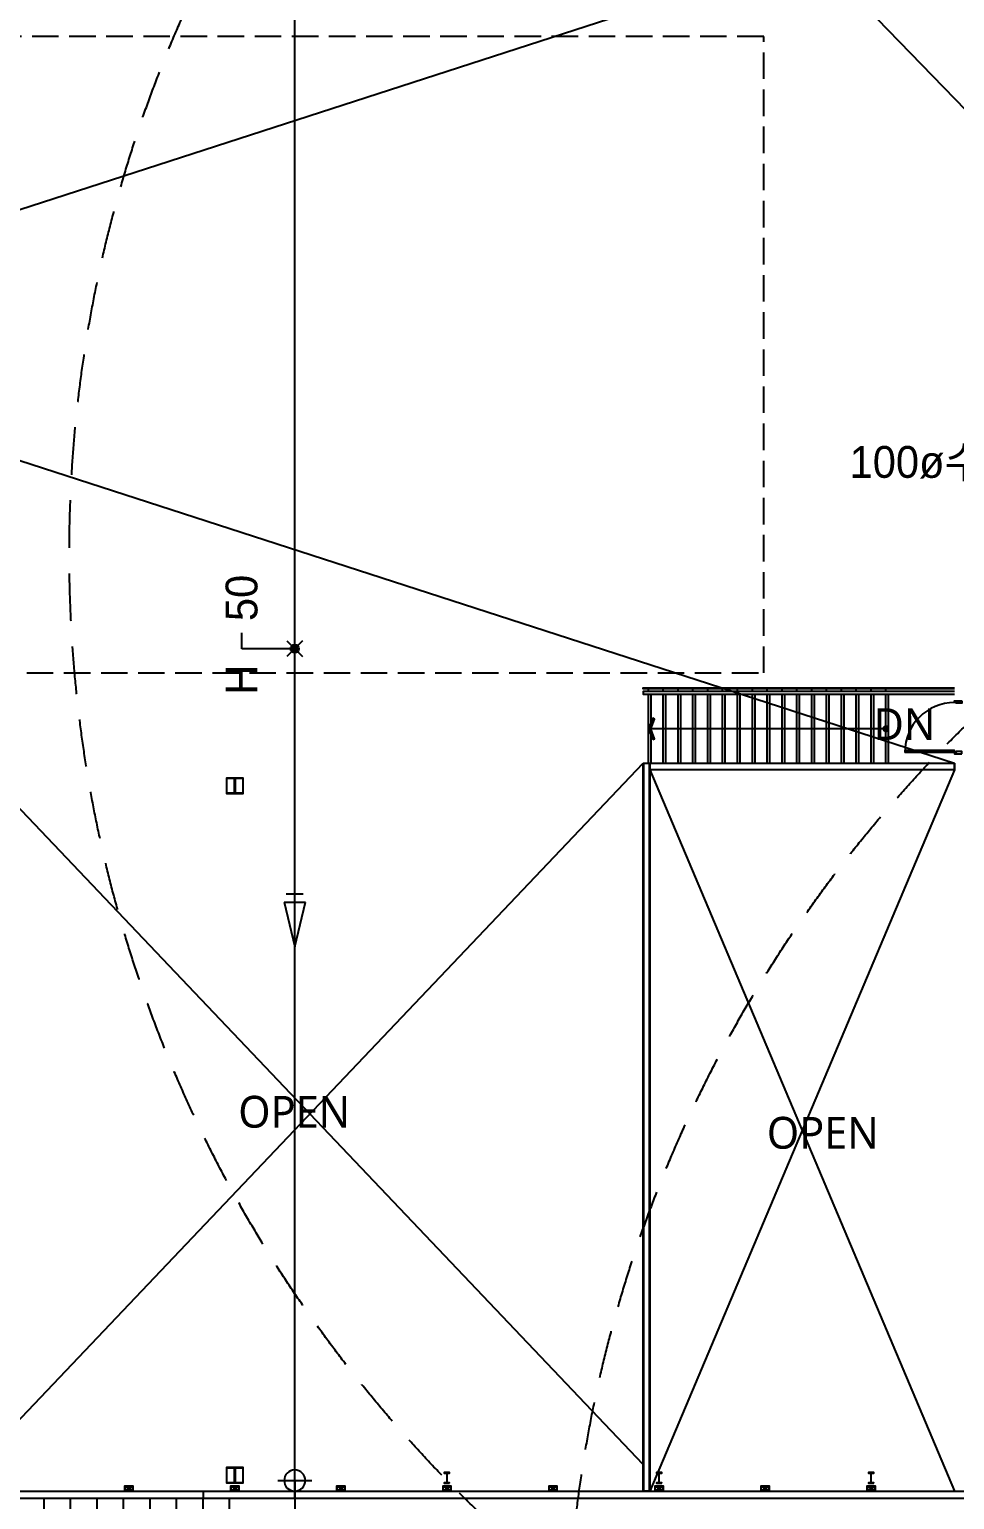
# Model space of a CAD drawing. Header units: millimetres. Extents: x 0 to 168200, y 0 to 118800.
# Drawn here: x 73648 to 91100, y 42465 to 70187 of the extents above; entities that cross this region are included whole.
import ezdxf
from ezdxf.enums import TextEntityAlignment as Align

# ---------------------------------------------------------------- set-up
doc = ezdxf.new("R2010")
doc.units = ezdxf.units.MM
doc.header["$LTSCALE"] = 200
for name, pattern in [('CEN-GAUN', [32.2, 30, -1, 0.2, -1]), ('CENTER', [50.8, 31.75, -6.35, 6.35, -6.35]), ('DASH', [0.35, 0.25, -0.1]), ('HID', [2.3, 1.5, -0.8])]:
    doc.linetypes.add(name, pattern=pattern)
doc.layers.get('DEFPOINTS').update_dxf_attribs({"color": 137})
for name, color, linetype in [('AX', 2, 'Continuous'), ('BACK', 8, 'Continuous'), ('CEN', 1, 'CEN-GAUN'), ('PIPE', 3, 'Continuous'), ('R', 1, 'Continuous'), ('TEXT', 2, 'Continuous'), ('메탈판넬-2', 8, 'Continuous')]:
    doc.layers.add(name, color=color, linetype=linetype)
doc.styles.add('ghs', font='')
doc.styles.add('돋움', font='')
doc.styles.add('스타일1', font='')
doc.styles.get('ghs').set_extended_font_data('Dotum')
doc.styles.get('돋움').set_extended_font_data('Dotum')
doc.styles.get('스타일1').set_extended_font_data('Malgun Gothic')
doc.dimstyles.new('M-200', dxfattribs={"dimscale": 200, "dimtxt": 3, "dimasz": 1, "dimexe": 1, "dimexo": 1, "dimgap": 1, "dimtad": 1, "dimdec": 0, "dimdsep": 46, "dimlunit": 6, "dimtxsty": '돋움', "dimblk": 'DOT', "dimcen": 1, "dimclrd": 256, "dimclre": 256, "dimclrt": 256, "dimazin": 0, "dimtfac": 1, "dimtdec": 0, "dimtix": 1, "dimtmove": 2, "dimatfit": 3, "dimldrblk": 'DOT', "dimfxl": 1, "dimtolj": 1, "dimtzin": 1, "dimlwd": -1, "dimlwe": -1, "dimarcsym": 0})

# ---------------------------------------------------------------- blocks, each defined once
blk = doc.blocks.new('f-004')
at = {"layer": 'PIPE', "color": 1, "linetype": 'CENTER'}
for p, q in [((0, 1.61), (0, -1.61)), ((-1.61, 0), (1.61, 0))]:
    blk.add_line(p, q, dxfattribs=at)
at = {"layer": 'PIPE', "color": 2}
blk.add_circle((0, 0), 1, dxfattribs=at)
blk = doc.blocks.new('a-019')
at = {"layer": 'TEXT'}
h = blk.add_hatch(color=1, dxfattribs=at)
edge = h.paths.add_edge_path()
edge.add_arc((0, 0), 0.4, 0, 360)
at = {"layer": 'TEXT', "color": 1}
for p, q in [((-0.74, 0.74), (0.74, -0.74)), ((0.74, 0.74), (-0.74, -0.74))]:
    blk.add_line(p, q, dxfattribs=at)
blk.add_circle((0, 0), 0.4, dxfattribs=at)
blk = doc.blocks.new('c-011')
at = {"layer": 'AX'}
for p, q in [((0, 0), (-1, 4.2)), ((1, 4.2), (-1, 4.2)), ((0.8, 5), (-0.8, 5)), ((0, -0.5), (0, 5.5)), ((1, 4.2), (0, 0))]:
    blk.add_line(p, q, dxfattribs=at)
blk = doc.blocks.new('_DOT')
at = {"color": 0, "linetype": 'ByBlock'}
blk.add_line((-0.5, 0), (-1, 0), dxfattribs=at)
at = {"color": 0, "linetype": 'ByBlock', "const_width": 0.5}
blk.add_lwpolyline([(-0.25, 0, 1), (0.25, 0, 1)], format="xyb", close=True, dxfattribs=at)
blk = doc.blocks.new('*D840')
at = {"layer": 'CEN', "ltscale": 3}
for p, q in [((79258, 81120), (81880, 78411)), ((99402, 60300), (82019, 78267))]:
    blk.add_line(p, q, dxfattribs=at)
at = {"layer": 'DEFPOINTS', "color": 0}
for p in [(82019, 78267), (99402, 60300)]:
    blk.add_point(p, dxfattribs=at)
at = {"layer": 'CEN', "linetype": 'ByBlock', "xscale": 200, "yscale": 200, "zscale": 200, "rotation": 314.053847875248}
blk.add_blockref('_DOT', (82019, 78267), dxfattribs=at)
at = {"layer": 'CEN', "insert": (80901, 80226), "char_height": 600, "attachment_point": 5, "rotation": 314.0538, "style": '돋움'}
blk.add_mtext('\\A1;R25,000', dxfattribs=at)
blk = doc.blocks.new('D-1000')
at = {"layer": 'BACK'}
blk.add_line((30, 125), (30, 1065), dxfattribs=at)
for points in [[(30, 125), (65, 125), (65, 1065), (30, 1065)], [(0, -10), (45, -10), (45, -10), (45, -10), (45, 95), (30, 95), (30, 125), (0, 125), (0, -10)], [(1000, -10), (955, -10), (955, -10), (955, -10), (955, 95), (970, 95), (970, 125), (1000, 125), (1000, -10)]]:
    blk.add_lwpolyline(points, dxfattribs=at)
blk.add_arc((30, 125), 940, 0, 90, dxfattribs=at)
blk = doc.blocks.new('x-stu-2Fcol')
at = {"layer": 'BACK'}
for points in [[(35850, -30150), (35850, -30135), (35977, -30135, 0.414214), (35995, -30117), (35995, -29883, 0.414214), (35977, -29865), (35850, -29865), (35850, -29850), (36150, -29850), (36150, -29865), (36023, -29865, 0.414214), (36005, -29883), (36005, -30117, 0.414214), (36023, -30135), (36150, -30135), (36150, -30150)], [(35850, -43150), (35850, -43135), (35977, -43135, 0.414214), (35995, -43117), (35995, -42883, 0.414214), (35977, -42865), (35850, -42865), (35850, -42850), (36150, -42850), (36150, -42865), (36023, -42865, 0.414214), (36005, -42883), (36005, -43117, 0.414214), (36023, -43135), (36150, -43135), (36150, -43150)], [(40050, -43150), (40050, -43141), (40016, -43141, -0.414214), (40003, -43128), (40003, -42972, -0.414214), (40016, -42959), (40050, -42959), (40050, -42950), (39950, -42950), (39950, -42959), (39984, -42959, -0.414214), (39997, -42972), (39997, -43128, -0.414214), (39984, -43141), (39950, -43141), (39950, -43150)], [(44050, -43150), (44050, -43141), (44016, -43141, -0.414214), (44003, -43128), (44003, -42972, -0.414214), (44016, -42959), (44050, -42959), (44050, -42950), (43950, -42950), (43950, -42959), (43984, -42959, -0.414214), (43997, -42972), (43997, -43128, -0.414214), (43984, -43141), (43950, -43141), (43950, -43150)], [(48050, -43150), (48050, -43141), (48016, -43141, -0.414214), (48003, -43128), (48003, -42972, -0.414214), (48016, -42959), (48050, -42959), (48050, -42950), (47950, -42950), (47950, -42959), (47984, -42959, -0.414214), (47997, -42972), (47997, -43128, -0.414214), (47984, -43141), (47950, -43141), (47950, -43150)]]:
    blk.add_lwpolyline(points, format="xyb", close=True, dxfattribs=at)
for points in [[(35850, -29850), (36150, -29850), (36150, -30150), (35850, -30150)], [(35850, -42850), (36150, -42850), (36150, -43150), (35850, -43150)]]:
    blk.add_lwpolyline(points, close=True, dxfattribs=at)
blk = doc.blocks.new('SQ-PIPE-100X100X4.5TS')
at = {"layer": 'BACK'}
for p, q in [((-71, 4), (71, 96)), ((71, 4), (-71, 96))]:
    blk.add_line(p, q, dxfattribs=at)
for points in [[(75, 0), (75, 100), (-75, 100), (-75, 0)], [(71, 4), (71, 96), (-71, 96), (-71, 4)]]:
    blk.add_lwpolyline(points, close=True, dxfattribs=at)
blk = doc.blocks.new('X-PIPE-2f 하지')
at = {"layer": '메탈판넬-2', "xscale": -1}
for p in [(34000, -43300), (36000, -43300), (38000, -43300), (40000, -43300), (42000, -43300), (44000, -43300), (46000, -43300), (48000, -43300)]:
    blk.add_blockref('SQ-PIPE-100X100X4.5TS', p, dxfattribs=at)

msp = doc.modelspace()

# ---------------------------------------------------------------- hatches: boundary and pattern name
at = {"layer": 'BACK'}
h = msp.add_hatch(dxfattribs=at)
h.set_pattern_fill('_USER', color=256, scale=500, angle=90, pattern_type=0)
h.set_pattern_definition([(90, (74925, 40990), (-500, 3e-14), [])])
h.paths.add_polyline_path([(72425, 41590), (77425, 41590), (77425, 42490), (72425, 42490)])

# ---------------------------------------------------------------- linework, layer by layer
at = {"layer": 'AX'}
for p, q in [((77653.6, 58509), (77653.6, 58809)), ((78653.6, 58509), (77653.6, 58509))]:
    msp.add_line(p, q, dxfattribs=at)
at = {"layer": 'BACK'}
for p, q in [((41225, 56350), (91100, 72500)), ((41225, 72500), (91100, 56350)), ((85325, 57700), (85325, 57750)), ((85605, 57700), (85605, 57750)), ((85885, 57700), (85885, 57750)), ((86165, 57700), (86165, 57750)), ((86445, 57700), (86445, 57750)), ((86725, 57700), (86725, 57750)), ((87005, 57700), (87005, 57750)), ((87285, 57700), (87285, 57750)), ((87565, 57700), (87565, 57750)), ((87845, 57700), (87845, 57750)), ((88125, 57700), (88125, 57750)), ((88405, 57700), (88405, 57750)), ((88685, 57700), (88685, 57750)), ((88965, 57700), (88965, 57750)), ((89245, 57700), (89245, 57750)), ((89525, 57700), (89525, 57750)), ((89805, 57700), (89805, 57750)), ((85325, 56350), (85325, 57650)), ((85375, 56350), (85375, 57650)), ((85605, 56350), (85605, 57650)), ((85655, 56350), (85655, 57650)), ((85885, 56350), (85885, 57650)), ((85935, 56350), (85935, 57650)), ((86165, 56350), (86165, 57650)), ((86215, 56350), (86215, 57650)), ((86445, 56350), (86445, 57650)), ((86495, 56350), (86495, 57650)), ((86725, 56350), (86725, 57650)), ((86775, 56350), (86775, 57650)), ((87005, 56350), (87005, 57650)), ((87055, 56350), (87055, 57650)), ((87285, 56350), (87285, 57650)), ((87335, 56350), (87335, 57650)), ((87565, 56350), (87565, 57650)), ((87615, 56350), (87615, 57650)), ((87845, 56350), (87845, 57650)), ((87895, 56350), (87895, 57650)), ((88125, 56350), (88125, 57650)), ((88175, 56350), (88175, 57650)), ((88405, 56350), (88405, 57650)), ((88455, 56350), (88455, 57650)), ((88685, 56350), (88685, 57650)), ((88735, 56350), (88735, 57650)), ((88965, 56350), (88965, 57650)), ((89015, 56350), (89015, 57650)), ((89245, 56350), (89245, 57650)), ((89295, 56350), (89295, 57650)), ((89525, 56350), (89525, 57650)), ((89575, 56350), (89575, 57650)), ((89805, 56350), (89805, 57650)), ((89855, 56350), (89855, 57650)), ((89838.3, 57000), (85325, 56997.9)), ((72650, 43125), (85225, 56350)), ((85225, 43125), (72650, 56350)), ((85350, 56225), (91100, 42625)), ((91100, 56225), (85350, 42625)), ((41090, 42490), (92495, 42490)), ((41225, 42625), (92495, 42625))]:
    msp.add_line(p, q, dxfattribs=at)
at = {"layer": 'BACK', "linetype": 'DASH', "ltscale": 10}
msp.add_lwpolyline([(43499.5, 58053.8), (87499.5, 58053.8), (87499.5, 70053.8), (43499.5, 70053.8)], close=True, dxfattribs=at)
msp.add_lwpolyline([(43499.5, 58053.8), (87499.5, 58053.8), (87499.5, 70053.8), (43499.5, 70053.8)], close=True, dxfattribs=at)
at = {"layer": 'BACK'}
for points in [[(91100, 57750), (85225, 57750), (85225, 57770), (91100, 57770)], [(91100, 57700), (85225, 57700), (85225, 57650), (91100, 57650)], [(85225, 56350), (85350, 56350), (85350, 42625), (85225, 42625), (85225, 56350)], [(85250, 56350), (85250, 56346), (85229, 56346), (85229, 42629), (85346, 42629), (85346, 56346), (85325, 56346), (85325, 56350)], [(91100, 56350), (91100, 56225), (85350, 56225), (85350, 56350), (91100, 56350)], [(91100, 56287.5), (91096, 56287.5), (91096, 56346), (85354, 56346), (85354, 56229), (91096, 56229), (91096, 56287.5), (91100, 56287.5)], [(72425, 42490), (72425, 41590), (77425, 41590), (77425, 42490)], [(76925, 42625), (76925, 42490)]]:
    msp.add_lwpolyline(points, dxfattribs=at)
msp.add_lwpolyline([(85405, 56797.9), (85442.1, 56812.8), (85368.1, 56997.9), (85442.1, 57183), (85405, 57197.9), (85325, 56997.9)], close=True, dxfattribs=at)
at = {"layer": 'BACK', "const_width": 66.7}
msp.add_lwpolyline([(89805, 57033.3, -1), (89805, 56966.7, -1)], format="xyb", close=True, dxfattribs=at)
at = {"layer": 'BACK'}
for points in [[(85405, 57197.9), (85442.1, 57183), (85325, 56997.9), (85368.1, 56997.9)], [(85325, 56997.9), (85368.1, 56997.9), (85405, 56797.9), (85442.1, 56812.8)]]:
    msp.add_solid(points, dxfattribs=at)
at = {"layer": 'CEN', "linetype": 'HID', "ltscale": 3}
for centre in [(99402.3, 60300), (108783.2, 39182.9)]:
    msp.add_circle(centre, 25000, dxfattribs=at)
at = {"layer": 'PIPE'}
msp.add_line((78653.6, 42825), (78653.6, 71372.6), dxfattribs=at)
at = {"layer": 'R'}
msp.add_line((78653.6, 42825), (78653.6, 33357.2), dxfattribs=at)

# ---------------------------------------------------------------- block references
at = {"layer": 'BACK'}
for name in ['X-PIPE-2f 하지', 'x-stu-2Fcol']:
    msp.add_blockref(name, (41525, 85925), dxfattribs=at)
at = {"layer": 'BACK', "rotation": 90}
msp.add_blockref('D-1000', (91225, 56525), dxfattribs=at)
at = {"layer": 'PIPE', "xscale": -200, "yscale": 200, "zscale": 200}
msp.add_blockref('c-011', (78653.6, 52889), dxfattribs=at)
at = {"layer": 'PIPE', "xscale": -200, "yscale": 200, "zscale": 200, "rotation": 180}
msp.add_blockref('f-004', (78653.6, 42825), dxfattribs=at)
at = {"layer": 'TEXT', "xscale": 200, "yscale": 200, "zscale": 200}
msp.add_blockref('a-019', (78653.6, 58509), dxfattribs=at)

# ---------------------------------------------------------------- texts
at = {"layer": 'BACK', "style": '스타일1'}
msp.add_text('DN', height=600, dxfattribs=at).set_placement((90155.6, 56786.1), align=Align.CENTER)
at = {"layer": 'BACK', "linetype": 'Continuous', "style": '스타일1'}
for p in [(78643.2, 49777.6), (88613.7, 49381.2)]:
    msp.add_text('OPEN', height=600, dxfattribs=at).set_placement(p, align=Align.MIDDLE_CENTER)
at = {"layer": 'TEXT', "style": 'ghs'}
msp.add_text('100ø수격방지기', height=600, dxfattribs=at).set_placement((89119.9, 61731.2))
at = {"layer": 'TEXT', "style": '돋움'}
msp.add_text('50', height=600, rotation=90, dxfattribs=at).set_placement((77949.5, 59030))
msp.add_text('H', height=600, rotation=90, dxfattribs=at).set_placement((77949.5, 58207.4), align=Align.RIGHT)

# ---------------------------------------------------------------- dimensions: what is measured, and where the dimension line sits
at = {"layer": 'CEN', "linetype": 'HID', "ltscale": 3}
dim = msp.add_radius_dim(center=(99402.3, 60300), mpoint=(82019, 78267.2), dimstyle='M-200', dxfattribs=at)
dim.commit()
dim.dimension.update_dxf_attribs({"geometry": '*D840', "text_midpoint": (80900.8, 80225.7)})

doc.saveas('drawing.dxf')
